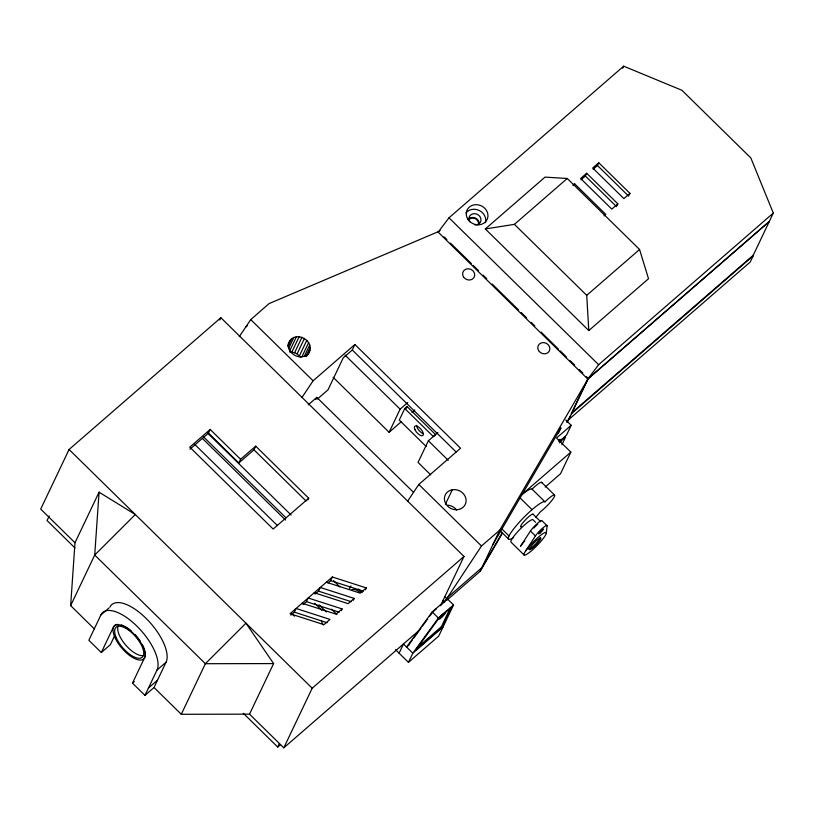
<?xml version="1.0" encoding="UTF-8"?>
<svg xmlns="http://www.w3.org/2000/svg" width="814" height="814" viewBox="0 0 814 814"><rect width="100%" height="100%" fill="white"/><g stroke="black" fill="none" stroke-linecap="round" stroke-linejoin="round"><path stroke-width="1.22" d="M70.645 605.626L74.99 542.765L99.064 492.185L135.307 514.529L94.719 555.056L70.645 605.626L94.393 628.957M99.064 492.185L94.719 555.056L205.372 663.705L273.596 663.583L249.522 714.153L181.288 714.285L154.019 687.504L166.056 662.22A39.866 17.043 49 0 0 145.869 618.162A39.866 17.043 49 0 0 109.951 607.122M546.275 533.139A15.72 2.605 -45.5 0 0 529.7 545.797A15.72 2.605 -45.5 0 0 529.324 552.513A15.72 2.605 -45.5 0 0 546.275 533.139L547.13 525.793L542.144 520.889A8.862 1.465 -45.5 0 0 537.596 523.239A8.862 1.465 -45.5 0 0 530.453 531.023L520.543 546.225A15.72 2.605 -45.5 0 1 524.715 540.903M306.064 356.603C320.624 342.959 292.938 326.17 287.739 345.472M289.845 341.035C283.832 350.997 298.891 361.833 307.122 354.385M587.769 379.059L769.322 221.449L587.759 379.059L438.156 232.132L449.002 217.806L623.687 66.178L681.939 90.293L750.823 157.926L773.3 213.085L598.636 364.713L587.769 379.059L571.255 413.777L753.225 255.779L750.254 262.016L568.701 419.607L567.47 421.713M440.537 605.738L463.99 556.45L220.879 317.725L69.078 449.491L40.7 509.096L74.99 542.765M49.237 515.964L47.059 520.543L74.949 547.934M219.79 320.014L220.879 317.725M109.045 607.916L100.885 614.997L88.848 640.282L101.312 652.523L110.389 644.657L114.57 635.856M101.312 652.523L113.35 627.238A22.151 9.473 49 0 1 133.303 633.373A22.151 9.473 49 0 1 144.516 657.844L132.478 683.129L144.953 695.38L154.019 687.504M208.455 433.119L210.195 429.446L240.588 459.289L238.838 462.952L208.455 433.119L189.896 449.226M287.841 346.845L291.544 339.082M288.482 348.738L293.762 337.647M289.499 351.241L296.367 336.823M289.906 352.309L291.778 352.208L299.165 336.681M291.778 352.208L294.597 352.757L301.984 337.22M300.722 357.254L297.1 353.876L304.487 338.339M238.838 462.952L253.958 449.837L255.708 446.164L308.689 498.199L307.824 500.03M299.501 355.698L306.888 340.171M301.852 356.919L308.709 342.501M304.497 355.972L309.778 344.871M305.962 356.379L310.185 347.507M144.953 695.38L156.99 670.085L166.056 662.22M307.763 354.639L309.859 350.081M315.761 399.593L316.809 397.385L413.522 492.358M317.429 399.033L327.981 389.875L343.223 357.865L352.279 350L354.894 344.495L460.541 448.229L418.823 484.452L407.6 501.241M181.288 714.285L205.372 663.705L245.95 623.178L273.596 663.583M290.883 615.16L294.342 612.159L296.093 608.485L330.006 619.413L323.952 624.664L290.038 613.736L332.377 576.994L366.29 587.912L365.415 589.753M302.981 604.66L306.44 601.658L308.18 597.985L342.094 608.913L341.229 610.744M333.099 377.279L389.112 432.285L400.122 409.167L407.743 402.554M404.772 408.526L433.445 436.68L435.714 434.717L407.041 406.552L404.772 408.526L399.277 420.065L426.16 446.469M315.079 594.159L318.528 591.157L320.278 587.484L354.192 598.412L353.317 600.244M406.044 408.659L407.041 406.552M328.042 582.905L330.626 580.657L332.377 576.994M349.277 589.377L350.915 585.938M243.284 713.237L277.706 747.028L279.344 743.589M249.522 714.153L283.811 747.822L312.189 688.217L463.99 556.45M622.7 68.274L623.687 66.178M573.707 185.592L574.582 183.761L605.748 214.367L604.029 215.863M581.054 179.762L585.368 176.017L586.68 173.26L617.846 203.866L616.971 205.698M593.141 169.261L597.466 165.517L598.778 162.759L629.944 193.366L629.069 195.197M445.431 504.192L452.299 489.763M399.104 653.194L403.469 644.016L412.82 653.204L408.455 662.372L395.543 649.694M445.095 601.2L481.491 545.991L499.786 530.118L588.298 378.449L586.487 376.668M416.788 648.066L441.361 626.739L450.437 607.682M441.982 627.35L451.587 607.173L438.99 618.101L415.527 650.315L441.982 627.35L441.361 626.739M409.422 644.617L406.583 647.079L432.183 611.945L447.303 598.819L453.54 604.934L438.695 636.121L408.455 662.372M446.571 600.457L480.189 571.275L499.786 530.118M558.323 433.414L560.988 427.828L493.111 544.139M568.701 419.607L588.298 378.449M752.777 256.196L773.3 213.085M437.901 432.509L428.368 440.771L418.05 462.413L430.667 474.827M561.914 444.77L565.557 437.138L560.988 441.066A4.65 0.773 -45.5 0 1 559.493 442.785M565.822 420.024L571.194 425.315L566.513 435.124L561.904 439.143A4.65 0.773 -45.5 0 0 558.76 441.341M571.194 425.315L556.522 438.034L570.848 452.116L560.531 473.758L545.197 487.047M502.401 532.549L481.929 567.612L446.398 598.453L444.607 596.682M566.697 422.364L570.451 415.934M480.189 571.275L502.564 532.926M525.529 551.129L535.439 535.927A8.862 1.465 -45.5 0 1 542.582 528.144A8.862 1.465 -45.5 0 1 547.13 525.793M239.235 336.721L250.753 319.597L269.088 303.591L438.695 231.512M301.892 397.568L313.095 380.799L354.894 344.495M409.289 644.189L412.22 640.17M413.695 638.156L421.021 628.093M422.486 626.078L427.625 619.027M429.823 616.015L432.753 611.986L436.355 608.862M453.54 604.934L438.42 618.06L412.82 653.204L443.06 626.953M535.846 517.205A26.14 4.335 -45.5 0 0 539.753 512.505L540.913 511.345A12.851 2.127 -45.5 0 0 554.405 496.632A12.851 2.127 -45.5 0 0 545.807 501.068L545.004 501.872L532.081 489.163L532.885 488.359A12.851 2.127 -45.5 0 1 541.839 482.804M245.584 327.208L247.487 325.559M210.195 429.446L189.784 447.161L273.158 529.039L308.689 498.199M438.146 232.132L440.059 230.474M485.317 228.958L545.034 177.116L567.256 178.48L639.57 249.481L648.514 278.734L588.797 330.565L485.317 228.958L514.417 224.349L567.256 178.48M240.588 459.289L255.708 446.164M308.201 404.853L316.809 397.385M572.853 185.256L574.582 183.761M586.68 173.26L580.636 178.51L611.802 209.117L617.846 203.866M598.778 162.759L592.724 168.01L623.9 198.616L629.944 193.366M389.112 432.285L401.506 421.53M411.986 412.433L414.845 409.951M132.478 683.129L134.3 681.562M588.797 330.565L586.721 295.35L639.57 249.481M148.443 688.034L157.509 680.168M342.094 608.913L336.05 614.163L302.136 603.235M354.192 598.412L348.148 603.662L314.235 592.734M366.29 587.912L360.246 593.162L326.333 582.244M571.662 412.891L753.215 255.281M440.862 604.955L444.454 601.831M277.706 747.028L280.586 744.535M283.811 747.822L418.437 630.972M521.021 495.309L570.848 452.116M330.626 580.657L363.37 591.208M318.528 591.157L351.282 601.709M306.44 601.658L339.184 612.209M294.342 612.159L327.086 622.7M294.597 352.757L297.1 353.876M597.466 165.517L628.632 196.123M585.368 176.017L616.534 206.614M514.417 224.349L586.721 295.35M449.002 217.806L598.636 364.713M444.139 236.854L446.855 239.53M450.488 243.091L471.337 263.573M473.148 265.354L478.591 270.696M483.129 275.142L486.752 278.703M492.195 284.055L518.487 309.88M521.204 312.545L526.648 317.887M531.186 322.344L534.808 325.905M541.157 332.143L558.384 349.064M560.195 350.844L566.544 357.071M570.166 360.633L574.704 365.089M579.232 369.536L582.865 373.107M559.198 439.306L560.988 441.066M541.575 482.285L554.497 494.993M519.973 497.822L532.03 509.676M532.987 514.122L540.75 521.754M535.571 522.293L532.875 519.637A15.72 2.605 -45.5 0 0 519.332 529.975A15.72 2.605 -45.5 0 0 511.161 542.277L524.247 555.138M352.279 350L456.115 451.963M530.453 531.023L535.439 535.927M345.014 355.057L400.122 409.167M428.368 440.771L448.209 460.276M501.261 528.347L509.025 535.978M500.213 530.84L508.831 539.306M418.823 484.452L481.491 545.991M250.753 319.597L313.095 380.799M442.857 600.356L444.658 602.126M438.37 617.49L438.99 618.101M432.183 611.945L438.42 618.06M253.958 449.837L306.044 500.976M207.712 433.129L291.137 515.038M203.48 436.803L285.989 517.826M358.536 589.051L362.169 592.612M202.421 438.461L285.521 520.054M194.444 444.088L277.543 525.671M333.537 580.657L339.865 586.863M331.471 609.187L336.915 614.529M319.078 604.853L326.333 611.975M314.743 603.286L321.978 610.378M291.717 613.502L294.434 616.178M69.078 449.491L312.189 688.217M545.004 501.872L544.912 501.689A26.14 4.335 -45.5 0 0 517.897 523.789A26.14 4.335 -45.5 0 0 513.481 537.606M532.081 489.163L531.99 488.98A26.14 4.335 -45.5 0 0 521.835 494.678M142.409 655.667A19.933 8.527 49.1 0 1 124.807 644.006A19.933 8.527 49.1 0 1 118.223 625.824M145.38 654.649A22.151 9.473 49.1 0 1 122.843 649.318A22.151 9.473 49.1 0 1 117.908 624.379M121.286 624.918A22.151 9.473 49.1 0 1 131.095 630.769M135.185 634.706A22.151 9.473 49.1 0 1 140.181 641.015M142.409 644.739A22.151 9.473 49.1 0 1 144.587 649.867M144.882 650.905A22.151 9.473 49.1 0 1 145.34 653.479M468.762 218.824A6.197 5.515 25.5 0 1 475.366 218.071A6.197 5.515 25.5 0 1 479.212 223.545M469.709 221.764A6.197 5.515 25.5 0 1 472.761 213.889A6.197 5.515 25.5 0 1 480.901 218.773A6.197 5.515 25.5 0 1 475.02 224.949M465.944 212.932A11.07 9.839 25.5 0 1 479.365 210.541A11.07 9.839 25.5 0 1 485.459 222.67M521.357 526.8A8.862 1.465 -45.5 0 1 525.366 519.942A8.862 1.465 -45.5 0 1 533.17 514.489M323.189 624.928A13.289 5.678 49 0 1 321.296 620.482M423.351 433.699A6.197 2.656 49 0 1 416.595 425.376M351.831 589.794A13.289 5.678 49 0 1 360.297 592.399M540.303 537.647A8.191 1.363 -45.5 0 1 533.608 545.94A8.191 1.363 -45.5 0 1 528.876 548.056M533.943 528.123A3.409 0.57 -45.5 0 1 534.34 527.584M534.849 526.973A3.409 0.57 -45.5 0 1 536.691 525.132M537.271 524.654A3.409 0.57 -45.5 0 1 537.769 524.308M447.7 505.158A11.07 9.839 25.5 0 1 456.664 510.073M100.885 614.997A39.866 17.043 49 0 1 136.793 626.037A39.866 17.043 49 0 1 156.99 670.085M468.386 220.258A5.535 4.925 25.5 0 1 475.132 218.61A5.535 4.925 25.5 0 1 478.398 224.776M116.514 638.318A19.933 8.527 49.1 0 0 141.728 657.671A19.933 8.527 49.1 0 0 129.385 630.687A19.933 8.527 49.1 0 0 116.514 638.318M467.796 219.098A11.07 9.839 25.5 0 0 486.599 220.431A11.07 9.839 25.5 0 0 476.953 204.69A11.07 9.839 25.5 0 0 467.796 219.098M440.394 618.447A4.65 0.773 -45.5 0 0 445.4 612.708A4.65 0.773 -45.5 0 0 440.506 616.452A4.65 0.773 -45.5 0 0 440.394 618.447M414.906 429.609A6.197 2.656 49 0 0 422.751 435.622A6.197 2.656 49 0 0 418.905 427.238A6.197 2.656 49 0 0 414.906 429.609M532.091 548.351A8.191 1.363 -45.5 0 0 540.923 538.258A8.191 1.363 -45.5 0 0 532.285 544.851A8.191 1.363 -45.5 0 0 532.091 548.351M539.753 533.333A3.409 0.57 -45.5 0 0 543.426 529.131A3.409 0.57 -45.5 0 0 539.835 531.868A3.409 0.57 -45.5 0 0 539.753 533.333M463.451 276.831A6.197 5.515 25.5 0 0 473.982 277.584A6.197 5.515 25.5 0 0 468.579 268.762A6.197 5.515 25.5 0 0 463.451 276.831M445.94 504.029A11.07 9.839 25.5 0 0 464.743 505.362A11.07 9.839 25.5 0 0 455.097 489.621A11.07 9.839 25.5 0 0 445.94 504.029M538.603 350.641A6.197 5.515 25.4 0 0 549.135 351.394A6.197 5.515 25.4 0 0 543.732 342.572A6.197 5.515 25.4 0 0 538.603 350.641"/></g></svg>
